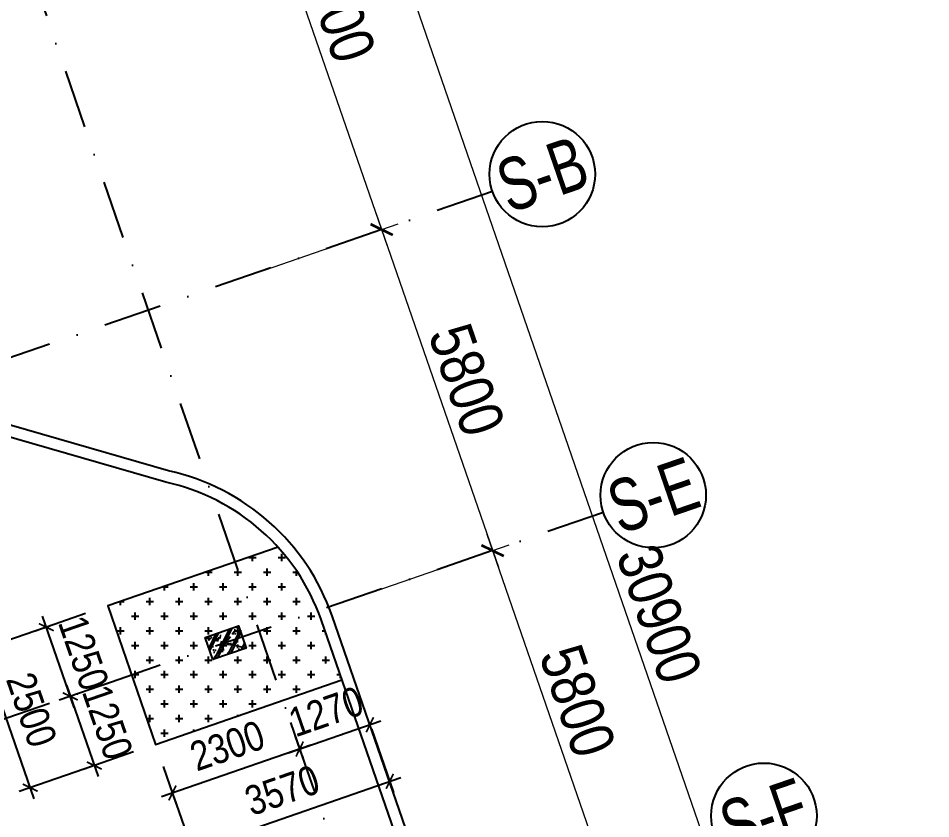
# Model space of a CAD drawing. Header units: millimetres. Extents: x -159515 to 1327256, y -225156 to 138737.
# Drawn here: x 868440 to 884013, y 5453 to 19124 of the extents above; entities that cross this region are included whole.
import ezdxf
from ezdxf.enums import TextEntityAlignment as Align

# ---------------------------------------------------------------- set-up
doc = ezdxf.new("R2010")
doc.units = ezdxf.units.MM
doc.header["$MEASUREMENT"] = 0
doc.linetypes.add('DASHDOT', pattern=[1, 0.5, -0.25, 0, -0.25])
doc.linetypes.add('DASHED', pattern=[4.5, 3, -1.5])
for name, color, linetype in [('ccu11-Khuat', 9, 'DASHED'), ('KC2-DIM', 251, 'Continuous'), ('KC2-HATCH', 252, 'Continuous'), ('KT-Luoi truc South Tower', 8, 'DASHDOT'), ('ST_MBDV Cot vach 220805$0$AUDIT_I_220805193045-1', 50, 'Continuous'), ('ST_MBDV Cot vach 220805$0$AUDIT_I_220805193045-5', 6, 'Continuous')]:
    doc.layers.add(name, color=color, linetype=linetype)
doc.layers.add('KT-Kich thuoc', color=159, linetype='Continuous', lineweight=18)
doc.styles.add('Arial Narrow', font='ARIALN.TTF')
doc.styles.add('ST_MBDV Cot vach 220805$0$HBA-Text', font='GOTHIC.TTF')
doc.dimstyles.new('ccu12-200', dxfattribs={"dimscale": 200, "dimtxt": 2.5, "dimasz": 1, "dimexe": 1, "dimexo": 2, "dimgap": 1, "dimtad": 1, "dimdec": 0, "dimrnd": 5, "dimdsep": 46, "dimtxsty": 'Arial Narrow', "dimblk": 'ARCHTICK', "dimcen": -1, "dimdle": 1, "dimclrd": 256, "dimclre": 256, "dimclrt": 3, "dimadec": 0, "dimazin": 2, "dimtfac": 0.1, "dimtdec": 0, "dimtmove": 0, "dimatfit": 1, "dimldrblk": 'ARCHTICK', "dimfxl": 1, "dimtvp": 0.8333333333333334, "dimtolj": 1, "dimtzin": 12, "dimarcsym": 0})
doc.dimstyles.new('CCU_1-300', dxfattribs={"dimscale": 300, "dimtxt": 2.5, "dimasz": 1, "dimexe": 1, "dimexo": 2, "dimgap": 0.5, "dimtad": 1, "dimdec": 0, "dimdsep": 46, "dimtxsty": 'Arial Narrow', "dimblk": 'ARCHTICK', "dimcen": -1, "dimdle": 1, "dimclrd": 256, "dimclre": 256, "dimclrt": 3, "dimadec": 0, "dimazin": 2, "dimtfac": 0.1, "dimtdec": 0, "dimtix": 1, "dimtmove": 2, "dimatfit": 1, "dimfxl": 1, "dimtvp": 0.8333333333333334, "dimtolj": 1, "dimtzin": 12, "dimarcsym": 0})

# ---------------------------------------------------------------- blocks, each defined once
blk = doc.blocks.new('_ArchTick')
at = {"color": 0, "const_width": 0.15}
blk.add_lwpolyline([(-0.5, -0.5000000000000018), (0.5, 0.5)], dxfattribs=at)
blk = doc.blocks.new('*D420')
at = {"layer": 'Defpoints', "color": 0, "transparency": 16777216}
for p in [(-45982.28051305399, 48779.3954253761), (-41520.75803015362, 44183.78595214762), (-44090.13800717541, 43296.71385239337, -0.001541574509502537)]:
    blk.add_point(p, dxfattribs=at)
at = {"layer": 'KT-Kich thuoc', "lineweight": -2, "transparency": 16777216}
for p, q in [((-43511.46516172307, 49949.81449186386), (-41422.8544007381, 43900.21077808038)), ((-45415.1301649195, 48975.20268420715), (-43129.9863582403, 49764.14294721215)), ((-43522.98765904092, 43492.52111122441), (-41237.18285608638, 44281.68958156314))]:
    blk.add_line(p, q, dxfattribs=at)
at = {"layer": 'KT-Kich thuoc', "lineweight": -2, "transparency": 16777216, "xscale": 300, "yscale": 300, "zscale": 300}
for p, rotation in [((-43413.56153230755, 49666.23931779662), 109.0471074798708), ((-41520.75803015362, 44183.78595214762), 289.0471074798708)]:
    blk.add_blockref('_ArchTick', p, dxfattribs=dict(at, rotation=rotation))
at = {"layer": 'KT-Kich thuoc', "color": 3, "transparency": 16777216, "insert": (-41963.40763452894, 47098.9318211286), "char_height": 750, "attachment_point": 5, "rotation": 289.04710747987076, "style": 'Arial Narrow'}
blk.add_mtext('\\A1;5800', dxfattribs=at)
blk = doc.blocks.new('*D421')
at = {"layer": 'Defpoints', "color": 0, "transparency": 16777216}
for p in [(-47874.41893301321, 54262.07840902268, -0.001541574509499005), (-43412.89783809616, 49666.46845658877), (-45982.27617575787, 48779.39692281953)]:
    blk.add_point(p, dxfattribs=at)
at = {"layer": 'KT-Kich thuoc', "lineweight": -2, "transparency": 16777216}
for p, q in [((-45403.60496966797, 55432.49699631181), (-43314.99420868064, 49382.89328252152)), ((-47307.26858487872, 54457.88566785373), (-45022.1261661852, 55246.82545166009)), ((-45415.12582762338, 48975.20418165059), (-43129.32266402892, 49764.37208600429))]:
    blk.add_line(p, q, dxfattribs=at)
at = {"layer": 'KT-Kich thuoc', "lineweight": -2, "transparency": 16777216, "xscale": 300, "yscale": 300, "zscale": 300}
for p, rotation in [((-45305.70134025245, 55148.92182224457), 109.0471074798708), ((-43412.89783809616, 49666.46845658877), 289.0471074798708)]:
    blk.add_blockref('_ArchTick', p, dxfattribs=dict(at, rotation=rotation))
at = {"layer": 'KT-Kich thuoc', "color": 3, "transparency": 16777216, "insert": (-43855.54744247265, 52581.61432557314), "char_height": 750, "attachment_point": 5, "rotation": 289.04710747987076, "style": 'Arial Narrow'}
blk.add_mtext('\\A1;5800', dxfattribs=at)
blk = doc.blocks.new('ST_MBDV Cot vach 220805$0$GRID-SYM-flat-103')
at = {"layer": 'ST_MBDV Cot vach 220805$0$AUDIT_I_220805193045-1'}
blk.add_circle((7.814746150539778e-20, 1.307624847908942e-17, 4.374695749536969e-07), 900.0000000000003, dxfattribs=at)
at = {"layer": 'ST_MBDV Cot vach 220805$0$AUDIT_I_220805193045-1', "style": 'ST_MBDV Cot vach 220805$0$HBA-Text'}
blk.add_attdef('GRID', text='', height=900.0000000000003, rotation=19.04713795291325, dxfattribs=at).set_placement((7.814746150539778e-20, 1.307624847908942e-17, 4.374695749536969e-07), align=Align.MIDDLE_CENTER)
blk = doc.blocks.new('*D404')
at = {"layer": 'Defpoints', "color": 0, "transparency": 16777216}
for p in [(-48875.54985695379, 62062.42943764801, 0.0008513056641429356), (-36033.03017895835, 33806.53314634584), (-38792.12440835102, 32853.96266888608, 0.0007666026713804733)]:
    blk.add_point(p, dxfattribs=at)
at = {"layer": 'KT-Kich thuoc', "lineweight": -2, "transparency": 16777216}
for p, q in [((-46215.00763441771, 63298.3512384627), (-35935.12654954282, 33522.9579722786)), ((-48308.3995088193, 62258.23669647906), (-45833.52883093494, 63112.67969381098)), ((-38224.97406021653, 33049.76992771713), (-35749.4550048911, 33904.43677576137))]:
    blk.add_line(p, q, dxfattribs=at)
at = {"layer": 'KT-Kich thuoc', "lineweight": -2, "transparency": 16777216, "xscale": 300, "yscale": 300, "zscale": 300}
for p, rotation in [((-46117.10400500218, 63014.77606439545), 109.0471074798708), ((-36033.03017895835, 33806.53314634584), 289.0471074798708)]:
    blk.add_blockref('_ArchTick', p, dxfattribs=dict(at, rotation=rotation))
at = {"layer": 'KT-Kich thuoc', "color": 3, "transparency": 16777216, "insert": (-40571.31494527862, 48584.57379152712), "char_height": 750, "attachment_point": 5, "rotation": 289.04710747987076, "style": 'Arial Narrow'}
blk.add_mtext('\\A1;30900', dxfattribs=at)
blk = doc.blocks.new('*D405')
at = {"layer": 'Defpoints', "color": 0, "transparency": 16777216}
for p in [(-47818.56143492955, 62427.35208331593), (-48875.54985695379, 62062.42943764801), (-47874.41893301321, 54262.07840902268)]:
    blk.add_point(p, dxfattribs=at)
at = {"layer": 'KT-Kich thuoc', "lineweight": -2, "transparency": 16777216}
for p, q in [((-45207.797710043, 54865.34664845143), (-47916.46506434507, 62710.92725738318)), ((-48308.3995088193, 62258.23669647906), (-47534.98626086231, 62525.25571273146)), ((-47307.26858487872, 54457.88566785373), (-45022.12616539128, 55246.82545193419))]:
    blk.add_line(p, q, dxfattribs=at)
at = {"layer": 'KT-Kich thuoc', "lineweight": -2, "transparency": 16777216, "xscale": 300, "yscale": 300, "zscale": 300}
for p, rotation in [((-47818.56143492955, 62427.35208331593), 109.0471074798708), ((-45305.70133945852, 55148.92182251867), 289.0471074798708)]:
    blk.add_blockref('_ArchTick', p, dxfattribs=dict(at, rotation=rotation))
at = {"layer": 'KT-Kich thuoc', "color": 3, "transparency": 16777216, "insert": (-46058.37924049239, 58962.05613907378), "char_height": 750, "attachment_point": 5, "rotation": 289.04710747987076, "style": 'Arial Narrow'}
blk.add_mtext('\\A1;7700', dxfattribs=at)
blk = doc.blocks.new('*U325')
h = blk.add_hatch()
h.set_pattern_fill('VATLIEU04', color=250, scale=40, style=0, pattern_type=2)
h.set_pattern_definition([(49.99999999999999, (-549.9999999999942, 650.0000000151554), (286.9040730403014, -25.10085399303804), [30, -330]), (355, (-549.9999999999942, 650.0000000151554), (-55.50053344520001, 300.8768534800047), [24, -264]), (100.4514, (-526.0913279999942, 647.908264015155), (231.4037526856086, 275.7758168243814), [25.496076, -280.4568448]), (46.18420000000001, (-549.9999999999942, 730.0000000151554), (426.8964194502578, -66.20760573160723), [45, -495]), (96.6356, (-514.4253019999941, 724.482677215155), (373.8650822194813, 389.6471483601767), [38.2441152, -420.6852]), (351.1842, (-549.9999999999942, 730.0000000151554), (373.8647780534509, 389.6474403701299), [36, -396]), (21, (-509.9999999999942, 710.0000000151554), (238.7628208473847, -161.0475562661355), [30, -330]), (326.0000000000001, (-509.9999999999942, 710.0000000151554), (97.32613276863269, 290.0600180187412), [24, -264]), (71.4514, (-490.1031067999942, 696.579357615155), (336.089051432596, 129.012198683981), [25.496076, -280.4568448]), (37.50000000000001, (-549.9999999999942, 650.0000000151554), (4.863942126916267, 133.1575415325246), [0, -260.8, 0, -268, 0, -265]), (7.499999999999999, (-549.9999999999942, 650.0000000151554), (105.2278149768594, 157.7646847529441), [0, -152.8, 0, -254.8, 0, -101]), (327.5, (-639.1999999999942, 650.0000000151554), (213.5289744689636, -9.021948693751902), [0, -100, 0, -312, 0, -414]), (317.5, (-679.1999999999942, 650.0000000151554), (233.2744677369545, 40.04199293292709), [0, -130, 0, -207.2, 0, -294]), (45, (-549.9999999999942, 650.0000000151554), (-120.2081528017131, 120.2081528017131), []), (45, (-549.9999999999942, 699.0000000151554), (-120.2081528017131, 120.2081528017131), [])])
h.paths.add_polyline_path([(-475, -474.9999999999998), (-75, -475.0000000000038), (-74.9999999999942, 125.0000000151554), (-474.9999999999942, 125.0000000151595)])
at = {"color": 6, "ltscale": 0.25}
blk.add_lwpolyline([(-475, -474.9999999999998), (-75, -475.0000000000038), (-74.9999999999942, 125.0000000151554), (-474.9999999999942, 125.0000000151595)], close=True, dxfattribs=at)
at = {"layer": 'Defpoints', "linetype": 'ByBlock', "ltscale": 30}
for p, q in [((-75, -475.0000000000038), (-474.9999999999942, 125.0000000151595)), ((-475, -474.9999999999998), (-74.9999999999942, 125.0000000151554))]:
    blk.add_line(p, q, dxfattribs=at)
blk = doc.blocks.new('MBCV-T38')
at = {"layer": 'ST_MBDV Cot vach 220805$0$AUDIT_I_220805193045-5', "linetype": 'ByBlock', "xscale": -0.9999999999999996, "rotation": 289.0471379532163}
blk.add_blockref('*U325', (-3382.056137275067, 19218.51986538444, 3.387762729400266e-05), dxfattribs=at)
blk = doc.blocks.new('mbkc-t38')
at = {"layer": 'KC2-HATCH'}
h = blk.add_hatch(dxfattribs=at)
h.set_pattern_fill('CROSS', color=256, scale=1000)
h.set_pattern_definition([(0, (-876875.3034394523, 22163.93634343761), (250, 250), [125, -375]), (90, (-876812.8034394523, 22101.43634343761), (-250, 250), [125, -375])])
h.paths.add_polyline_path([(-3267.706209165393, 31017.13513203996, 0.1002738494637602), (-4002.165100165526, 32254.24990377272), (-6909.575328493491, 31250.47196284602), (-6092.172314406373, 28887.87788510644), (-2911.731234753854, 29988.23708312906)])
at = {"elevation": 4.458521374368855e-05}
for points in [[(6199.560395095497, 10699.81926998531), (3063.740353025729, 10699.8192699853), (3073.915226429235, 12373.30646043776, 0.08515873318755567), (2783.53513820353, 14137.71123651038), (1048.900477264076, 19152.25417585233), (-3078.788939091843, 31082.78832166745, 0.2604672854680671), (-5869.78487329511, 33557.34408596174), (-20928.5790000069, 37908.4871436901, 0.435644016025474), (-25489.79409276578, 33654.07776711132, 0.1024814303758023), (-25385.85830117622, 32033.09030109648), (-24080.04941249685, 28305.68442030199), (-24088.55536726303, 28302.7477553346)], [(6199.560395095497, 10499.81926998532), (2862.520647848607, 10499.81926998532), (2873.9189230185, 12374.52244648174, 0.08515873318755576), (2594.523393864511, 14072.33111336934), (859.8896501832642, 19086.87140100863), (-3267.706209165277, 31017.13513203959, 0.2609240056796253), (-5918.921071923338, 33363.36017759514), (-20963.58258952061, 37710.41970755105, 0.4726882153821066), (-25255.81999806198, 33136.44929277935, 0.3642973988644538)]]:
    blk.add_lwpolyline(points, format="xyb", dxfattribs=at)
at = {"elevation": 9.918654076102837e-05}
blk.add_lwpolyline([(-4002.165100165526, 32254.24990377272), (-6909.575328493491, 31250.47196284602), (-6092.172314406373, 28887.87788510644), (-2911.731234753854, 29988.23708312907)], dxfattribs=at)
at = {"layer": 'ccu11-Khuat'}
blk.add_blockref('MBCV-T38', (-1436.987392969429, 11722.23157746011, 6.530891346702571e-05), dxfattribs=at)
blk = doc.blocks.new('*D597')
at = {"layer": 'Defpoints', "color": 0, "transparency": 16777216}
for p in [(869965.7281109588, 9086.535619408416, 5.460132701733982e-05), (868919.4841362421, 8724.559355071804), (870374.4296180024, 7905.2385805386, 5.460132701733982e-05)]:
    blk.add_point(p, dxfattribs=at)
at = {"layer": 'KC2-DIM', "lineweight": -2, "transparency": 16777216}
for p, q in [((869587.7130120582, 8955.75112107955), (868730.4765867918, 8659.1671059074)), ((869393.57789245, 7354.254766751663), (868854.0918870777, 8913.56690452213)), ((869996.4145191017, 7774.454082209733), (869139.1780938354, 7477.870067037584))]:
    blk.add_line(p, q, dxfattribs=at)
at = {"layer": 'KC2-DIM', "lineweight": -2, "transparency": 16777216, "xscale": 200, "yscale": 200, "zscale": 200}
for p, rotation in [((868919.4841362421, 8724.559355071804), 109.0844388926953), ((869328.1856432856, 7543.262316201988), 289.0844388926952)]:
    blk.add_blockref('_ArchTick', p, dxfattribs=dict(at, rotation=rotation))
at = {"layer": 'KC2-DIM', "color": 3, "transparency": 16777216, "insert": (869554.0978122762, 8282.771874875645), "char_height": 500, "attachment_point": 5, "rotation": 289.0844388926953, "style": 'Arial Narrow'}
blk.add_mtext('\\A1;1250', dxfattribs=at)
blk = doc.blocks.new('*D598')
at = {"layer": 'Defpoints', "color": 0, "transparency": 16777216}
for p in [(870374.4462014046, 7905.190648432734, 5.460132701733982e-05), (870783.1311250459, 6723.941541668843, 5.460132701733982e-05), (869736.8871503295, 6361.965277332405)]:
    blk.add_point(p, dxfattribs=at)
at = {"layer": 'KC2-DIM', "lineweight": -2, "transparency": 16777216}
for p, q in [((869996.4311025039, 7774.406150103925), (869139.1946772379, 7477.822134931834)), ((869262.8099775237, 7732.221933546622), (869802.279399494, 6172.95772788208)), ((870405.1160261453, 6593.157043340034), (869547.8796008793, 6296.573028167943))]:
    blk.add_line(p, q, dxfattribs=at)
at = {"layer": 'KC2-DIM', "lineweight": -2, "transparency": 16777216, "xscale": 200, "yscale": 200, "zscale": 200}
for p, rotation in [((869328.2022266882, 7543.214384096296), 109.084438892696), ((869736.8871503295, 6361.965277332405), 289.084438892696)]:
    blk.add_blockref('_ArchTick', p, dxfattribs=dict(at, rotation=rotation))
at = {"layer": 'KC2-DIM', "color": 3, "transparency": 16777216, "insert": (869962.8076110212, 7101.450869952969), "char_height": 500, "attachment_point": 5, "rotation": 289.084438892696, "style": 'Arial Narrow'}
blk.add_mtext('\\A1;1250', dxfattribs=at)
blk = doc.blocks.new('*D599')
at = {"layer": 'Defpoints', "color": 0, "transparency": 16777216}
for p in [(869447.3674252209, 8907.194787693501), (867826.9192969736, 8346.557140845514), (870264.7704393079, 6544.600709953927)]:
    blk.add_point(p, dxfattribs=at)
at = {"layer": 'KC2-DIM', "lineweight": -2, "transparency": 16777216}
for p, q in [((869069.3523263203, 8776.410289364692), (867637.9117475234, 8281.164891681052)), ((868709.7145602251, 5794.955513655616), (867761.5270478092, 8535.56469029584)), ((869886.7553404073, 6413.816211625119), (868455.3147616104, 5918.570813941478))]:
    blk.add_line(p, q, dxfattribs=at)
at = {"layer": 'KC2-DIM', "lineweight": -2, "transparency": 16777216, "xscale": 200, "yscale": 200, "zscale": 200}
for p, rotation in [((867826.9192969736, 8346.557140845514), 109.0844388926928), ((868644.3223110606, 5983.963063105941), 289.0844388926928)]:
    blk.add_blockref('_ArchTick', p, dxfattribs=dict(at, rotation=rotation))
at = {"layer": 'KC2-DIM', "color": 3, "transparency": 16777216, "insert": (868665.8837265295, 7314.121141214535), "char_height": 500, "attachment_point": 5, "rotation": 289.0844388926928, "style": 'Arial Narrow'}
blk.add_mtext('\\A1;2500', dxfattribs=at)
blk = doc.blocks.new('*D600')
at = {"layer": 'Defpoints', "color": 0, "transparency": 16777216}
for p in [(872954.7874659407, 7475.284506308439, 5.460132701733982e-05), (870783.1311250459, 6723.941541668843, 5.460132701733982e-05), (871070.7029589952, 5892.753620772855)]:
    blk.add_point(p, dxfattribs=at)
at = {"layer": 'KC2-DIM', "lineweight": -2, "transparency": 16777216}
for p, q in [((873085.5719642695, 7097.269407407788), (873307.7515490544, 6455.089035962068)), ((873431.3668493404, 6709.488834576914), (870881.6954095449, 5827.361371608393)), ((870913.9156233747, 6345.926442768192), (871136.0952081596, 5703.746071322472))]:
    blk.add_line(p, q, dxfattribs=at)
at = {"layer": 'KC2-DIM', "lineweight": -2, "transparency": 16777216, "xscale": 200, "yscale": 200, "zscale": 200}
for p, rotation in [((873242.35929989, 6644.096585412452), 19.08443889269571), ((871070.7029589952, 5892.753620772855), 199.0844388926957)]:
    blk.add_blockref('_ArchTick', p, dxfattribs=dict(at, rotation=rotation))
at = {"layer": 'KC2-DIM', "color": 3, "transparency": 16777216, "insert": (872007.6700902039, 6698.688025604934), "char_height": 500, "attachment_point": 5, "rotation": 19.084438892695726, "style": 'Arial Narrow'}
blk.add_mtext('\\A1;2300', dxfattribs=at)
blk = doc.blocks.new('*D601')
at = {"layer": 'Defpoints', "color": 0, "transparency": 16777216}
for p in [(874350.4382990315, 7317.809330002288), (874440.1515880732, 7058.505067911872), (873152.2737006949, 6903.272036771348)]:
    blk.add_point(p, dxfattribs=at)
at = {"layer": 'KC2-DIM', "lineweight": -2, "transparency": 16777216}
for p, q in [((873052.9794402851, 6578.575525520253), (874629.1591375249, 7123.897317072551)), ((874481.2227973528, 6939.794231099077), (874505.5438372339, 6869.497518460266)), ((873283.0581990161, 6525.256937868136), (873307.3792388974, 6454.960225229326))]:
    blk.add_line(p, q, dxfattribs=at)
at = {"layer": 'KC2-DIM', "lineweight": -2, "transparency": 16777216, "xscale": 200, "yscale": 200, "zscale": 200}
for p, rotation in [((874440.1515880732, 7058.505067911872), 19.08443889155506), ((873241.9869897367, 6643.967774680932), 199.0844388915551)]:
    blk.add_blockref('_ArchTick', p, dxfattribs=dict(at, rotation=rotation))
at = {"layer": 'KC2-DIM', "color": 3, "transparency": 16777216, "insert": (873692.2082496749, 7281.499343811709), "char_height": 500, "attachment_point": 5, "rotation": 19.08443889155506, "style": 'Arial Narrow'}
blk.add_mtext('\\A1;1270', dxfattribs=at)
blk = doc.blocks.new('*D602')
at = {"layer": 'Defpoints', "color": 0, "transparency": 16777216}
for p in [(874338.9718836288, 7365.694259244483), (870965.4021877447, 6197.111415214546), (874779.9561007657, 6092.62149517244)]:
    blk.add_point(p, dxfattribs=at)
at = {"layer": 'KC2-DIM', "lineweight": -2, "transparency": 16777216}
for p, q in [((874469.8970179603, 6987.727846450638), (874845.4186679315, 5903.638288775459)), ((871217.4031984848, 4858.576083976775), (874968.9393071627, 6158.084062338225)), ((871096.3273220763, 5819.145002420701), (871471.8489720474, 4735.055444745522))]:
    blk.add_line(p, q, dxfattribs=at)
at = {"layer": 'KC2-DIM', "lineweight": -2, "transparency": 16777216, "xscale": 200, "yscale": 200, "zscale": 200}
for p, rotation in [((874779.9561007657, 6092.62149517244), 19.10575647569345), ((871406.3864048817, 4924.038651142502), 199.1057564756934)]:
    blk.add_blockref('_ArchTick', p, dxfattribs=dict(at, rotation=rotation))
at = {"layer": 'KC2-DIM', "color": 3, "transparency": 16777216, "insert": (872944.1501394035, 5938.537580352626), "char_height": 500, "attachment_point": 5, "rotation": 19.105756475693447, "style": 'Arial Narrow'}
blk.add_mtext('\\A1;3570', dxfattribs=at)
blk = doc.blocks.new('Asix South Tower')
at = {"layer": 'KT-Luoi truc South Tower', "ltscale": 2000}
for p, q in [((-53965.370836613, 67304.51608048684), (-40792.54849417205, 29149.86369040314)), ((-43415.1931011402, 55801.61288893223), (-67725.74395716097, 47408.44558658342)), ((-41522.38959944714, 50319.15952351379), (-65827.22952700593, 41927.96390853119))]:
    blk.add_line(p, q, dxfattribs=at)
at = {"layer": 'KT-Kich thuoc'}
ref = blk.add_blockref('ST_MBDV Cot vach 220805$0$GRID-SYM-flat-103', (-42564.46735887928, 56095.32313978284, -4.375829564711128e-07), dxfattribs=at)
ref.add_attrib('GRID', 'S-B', dxfattribs={"layer": 'ST_MBDV Cot vach 220805$0$AUDIT_I_220805193045-1', "height": 900, "rotation": 18.99999999997828, "style": 'ST_MBDV Cot vach 220805$0$HBA-Text', "width": 0.75}).set_placement((-42564.46735887928, 56095.32313978284, 0.002138384104150485), align=Align.MIDDLE_CENTER)
ref = blk.add_blockref('ST_MBDV Cot vach 220805$0$GRID-SYM-flat-103', (-40671.66094096145, 50612.87078118446, -4.375829564711128e-07), dxfattribs=at)
ref.add_attrib('GRID', 'S-E', dxfattribs={"layer": 'ST_MBDV Cot vach 220805$0$AUDIT_I_220805193045-1', "height": 900, "rotation": 18.99999999997828, "style": 'ST_MBDV Cot vach 220805$0$HBA-Text', "width": 0.75}).set_placement((-40671.66094096145, 50612.87078118446, 0.002138384104150485), align=Align.MIDDLE_CENTER)
ref = blk.add_blockref('ST_MBDV Cot vach 220805$0$GRID-SYM-flat-103', (-38781.74324274156, 45138.78550544094, -4.375829564711128e-07), dxfattribs=at)
ref.add_attrib('GRID', 'S-F', dxfattribs={"layer": 'ST_MBDV Cot vach 220805$0$AUDIT_I_220805193045-1', "height": 900, "rotation": 18.99999999997828, "style": 'ST_MBDV Cot vach 220805$0$HBA-Text', "width": 0.75}).set_placement((-38781.74324274156, 45138.78550544094, -0.001273213402992197), align=Align.MIDDLE_CENTER)
for base, p1, p2, picture, middle in [((-36033.03017895835, 33806.53314634584), (-48875.54985695379, 62062.42943764801, 0.0008513056641429356), (-38792.12440835102, 32853.96266888609, 0.0007666026713804733), '*D404', (-40571.31494527862, 48584.57379152712)), ((-47818.56143492955, 62427.35208331593), (-47874.41893301322, 54262.07840902269), (-48875.54985695379, 62062.42943764801), '*D405', (-46058.37924049239, 58962.05613907378)), ((-43412.89783809616, 49666.46845658877), (-47874.41893301322, 54262.07840902269, -0.001541574509499005), (-45982.27617575787, 48779.39692281954), '*D421', (-43855.54744247265, 52581.61432557314)), ((-41520.75803015362, 44183.78595214762), (-45982.28051305399, 48779.3954253761), (-44090.13800717541, 43296.71385239337, -0.001541574509502537), '*D420', (-41963.40763452894, 47098.9318211286))]:
    dim = blk.add_linear_dim(base=base, p1=p1, p2=p2, angle=109.0471074798707, dimstyle='CCU_1-300', dxfattribs=at)
    dim.commit()
    dim.dimension.update_dxf_attribs({"geometry": picture, "text_midpoint": middle})

msp = doc.modelspace()

# ---------------------------------------------------------------- block references
msp.add_blockref('mbkc-t38', (876875.3034394523, -22163.93634343761, -4.458521374368855e-05))
at = {"layer": 'KT-Kich thuoc'}
msp.add_blockref('Asix South Tower', (919947.9135606117, -39634.35096379504), dxfattribs=at)

# ---------------------------------------------------------------- dimensions: what is measured, and where the dimension line sits
at = {"layer": 'KC2-DIM'}
for base, p1, p2, angle, picture, middle in [((868919.4841362421, 8724.559355071804), (870374.4296180024, 7905.238580538622, 5.460132701733982e-05), (869965.7281109588, 9086.535619408409, 5.460132701733982e-05), 109.08443889269526, '*D597', (869123.8348897638, 8133.910835636896)), ((869736.8871503295, 6361.965277332405), (870374.4462014046, 7905.190648432751, 5.460132701733982e-05), (870783.1311250459, 6723.941541668835, 5.460132701733982e-05), 289.084438892696, '*D598', (869532.5446885088, 6952.589830714278)), ((874440.1515880732, 7058.505067911872), (873152.2737006949, 6903.272036771323), (874350.4382990315, 7317.809330002304), 19.08443889155506, '*D601', (873841.069288905, 6851.236421296373))]:
    dim = msp.add_linear_dim(base=base, p1=p1, p2=p2, angle=angle, dimstyle='ccu12-200', dxfattribs=at)
    dim.commit()
    dim.dimension.update_dxf_attribs({"geometry": picture, "text_midpoint": middle, "dimtype": 161})
for p1, p2, distance, picture, middle in [((870264.7704393079, 6544.600709953964), (869447.3674252209, 8907.194787693534), 1714.6914321251543, '*D599', (868665.8837265295, 7314.121141214535)), ((872954.7874659407, 7475.28450630844, 5.460132701733982e-05), (870783.1311250459, 6723.941541668835, 5.460132701733982e-05), 879.5288053977242, '*D600', (872007.6700902039, 6698.688025604934)), ((870965.4021877447, 6197.111415214602), (874338.9718836286, 7365.694259244508), -1347.286659321659, '*D602', (872944.1501394035, 5938.537580352626))]:
    dim = msp.add_aligned_dim(p1=p1, p2=p2, distance=distance, dimstyle='ccu12-200', dxfattribs=at)
    dim.commit()
    dim.dimension.update_dxf_attribs({"geometry": picture, "text_midpoint": middle})

doc.saveas('drawing.dxf')
